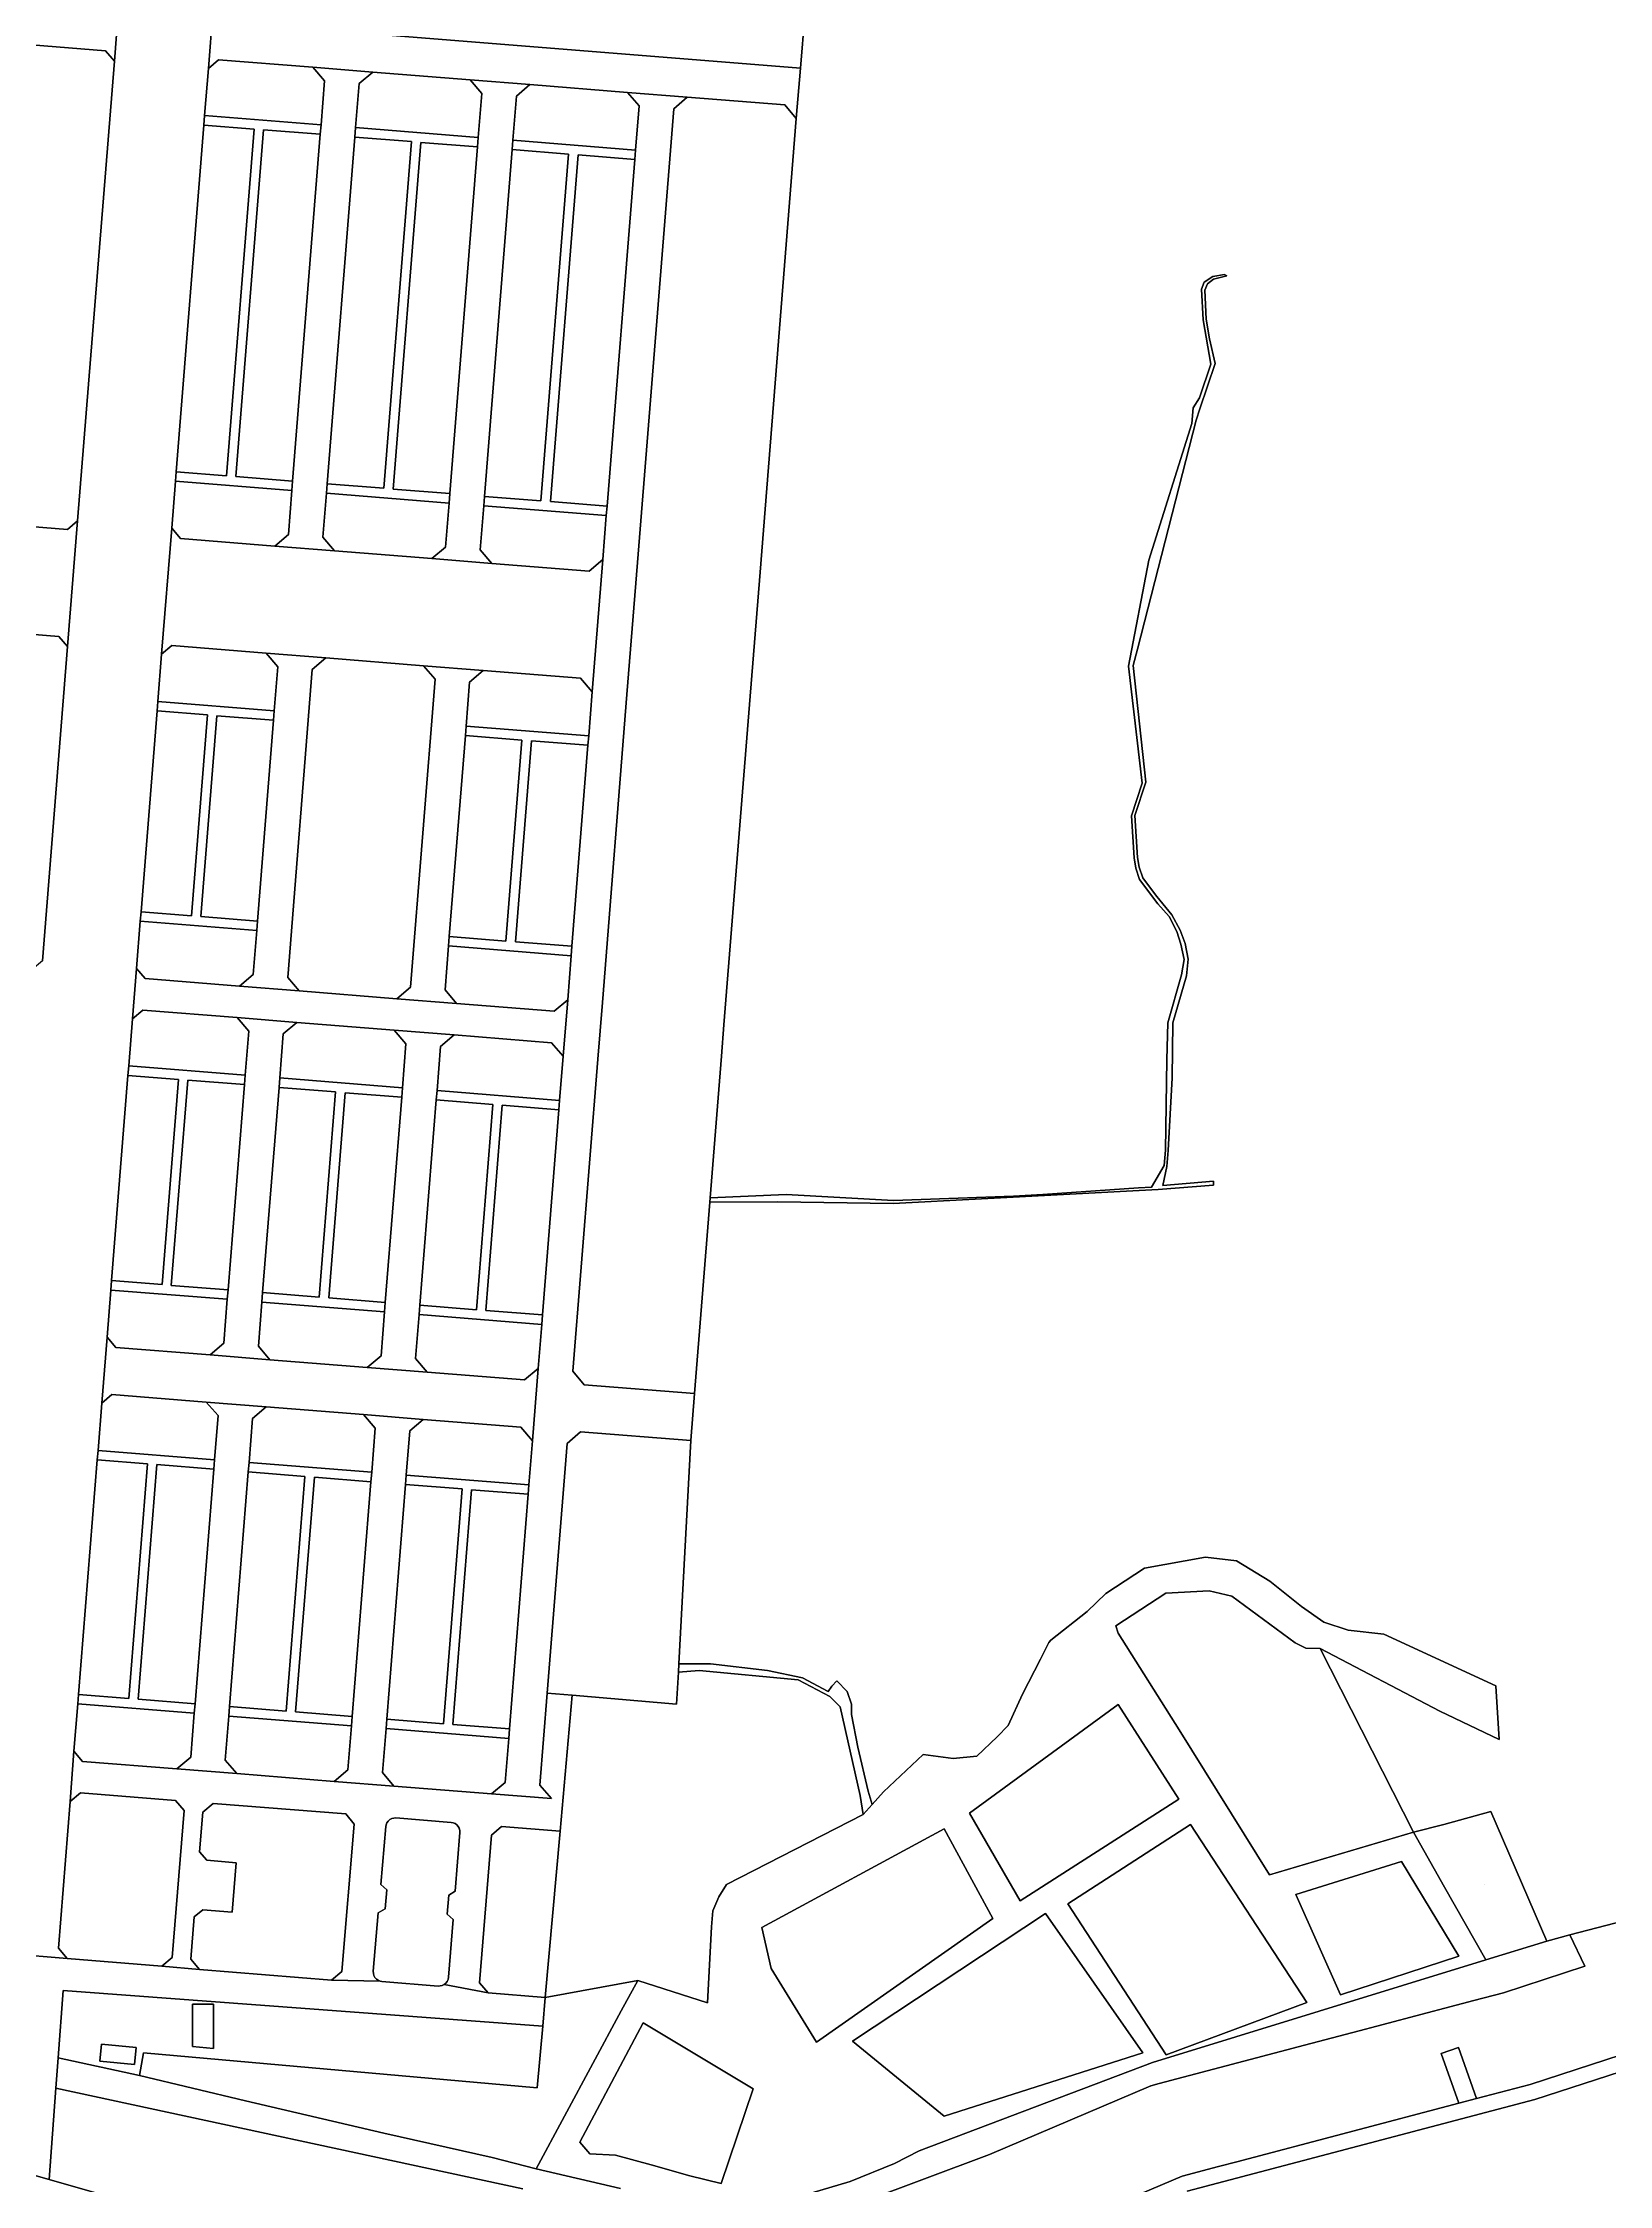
# Model space of a CAD drawing. Extents: x 536464 to 539642, y 1194643 to 1197409.
# Drawn here: x 537437 to 537933, y 1195983 to 1196662 of the extents above; entities that cross this region are included whole.
import ezdxf

# ---------------------------------------------------------------- set-up
doc = ezdxf.new("R2010")
doc.units = 0
for name, color, linetype in [('Level 30', 7, 'Continuous'), ('Level 32', 7, 'Continuous'), ('Level 33', 7, 'Continuous'), ('Level 35', 7, 'Continuous'), ('Level 54', 7, 'Continuous'), ('Level 59', 7, 'Continuous'), ('Level 60', 7, 'Continuous')]:
    doc.layers.add(name, color=color, linetype=linetype)

msp = doc.modelspace()

# ---------------------------------------------------------------- linework, layer by layer
at = {"layer": 'Level 30'}
for points in [[(537442.33, 1196825.22), (537439.1, 1196822.47), (537427.45, 1196676.66), (537430.2, 1196673.42), (537457.62, 1196671.24), (537460.85, 1196673.99), (537459.4, 1196655.99), (537456.64, 1196659.22), (537429.23, 1196661.41), (537426.01, 1196658.66), (537414.37, 1196512.92), (537417.12, 1196509.68), (537402.18, 1196511), (537399.18, 1196511.11), (537402.41, 1196513.87), (537403.76, 1196530.85), (537407.85, 1196582.03), (537414.05, 1196659.67), (537415.49, 1196677.62), (537416.55, 1196690.97), (537427.13, 1196823.41), (537424.37, 1196826.64)], [(537520.9, 1196818.94), (537531.18, 1196818.11), (537529.35, 1196796.36), (537529.13, 1196793.76), (537528.72, 1196788.78), (537528.31, 1196783.81), (537527.89, 1196778.82), (537527.48, 1196773.84), (537527.25, 1196773.86), (537526.78, 1196763.29), (537526.61, 1196763.3), (537526.25, 1196758.88), (537525.83, 1196753.9), (537525.42, 1196748.92), (537545.13, 1196747.7), (537539.44, 1196682.48), (537592.72, 1196677.86), (537674.49, 1196670.77), (537678.32, 1196670.44), (537676.85, 1196653.76), (537493.33, 1196668.41), (537490.61, 1196671.6), (537502.34, 1196817.42), (537505.57, 1196820.17)], [(537493.33, 1196668.41), (537676.85, 1196653.76), (537675.57, 1196637.77), (537671.9, 1196642.08), (537640.99, 1196644.54), (537622.04, 1196646.07), (537591.14, 1196648.53), (537572.2, 1196650.05), (537541.3, 1196652.51), (537522.36, 1196654.02), (537492.45, 1196656.41), (537489.22, 1196653.66), (537490.61, 1196671.6)], [(537456.64, 1196659.22), (537459.4, 1196655.99), (537447.76, 1196510.25), (537444.53, 1196507.5), (537417.12, 1196509.68), (537414.37, 1196512.92), (537426.01, 1196658.66), (537429.23, 1196661.41)], [(537522.36, 1196654.02), (537526.04, 1196649.72), (537524.92, 1196635.75), (537488.03, 1196638.7), (537489.22, 1196653.66), (537492.45, 1196656.41)], [(537541.3, 1196652.51), (537537, 1196648.84), (537535.89, 1196634.88), (537535.65, 1196631.89), (537526.87, 1196521.98), (537526.64, 1196518.99), (537525.52, 1196505.04), (537529.17, 1196500.74), (537510.23, 1196502.25), (537514.56, 1196505.92), (537515.67, 1196519.86), (537515.91, 1196522.85), (537524.68, 1196632.76), (537524.92, 1196635.75), (537526.04, 1196649.72), (537522.36, 1196654.02)], [(537572.2, 1196650.05), (537575.88, 1196645.74), (537574.76, 1196631.77), (537535.89, 1196634.88), (537537, 1196648.84), (537541.3, 1196652.51)], [(537591.14, 1196648.53), (537586.84, 1196644.86), (537585.73, 1196630.9), (537585.49, 1196627.91), (537576.71, 1196518), (537576.48, 1196515.01), (537575.36, 1196501.06), (537579.01, 1196496.76), (537560.07, 1196498.27), (537564.4, 1196501.94), (537565.51, 1196515.88), (537565.75, 1196518.87), (537574.52, 1196628.78), (537574.76, 1196631.77), (537575.88, 1196645.74), (537572.2, 1196650.05)], [(537622.04, 1196646.07), (537625.72, 1196641.76), (537624.6, 1196627.79), (537585.73, 1196630.9), (537586.84, 1196644.86), (537591.14, 1196648.53)], [(537640.99, 1196644.54), (537636.7, 1196640.88), (537625.22, 1196497.07), (537621.85, 1196455.16), (537614.09, 1196357.56), (537612.64, 1196339.61), (537604.74, 1196240.67), (537608.37, 1196236.37), (537643.3, 1196233.58), (537642.14, 1196218.66), (537607.21, 1196221.45), (537602.95, 1196217.78), (537596.62, 1196138.57), (537594.3, 1196109.47), (537597.92, 1196105.17), (537578.94, 1196106.65), (537583.3, 1196110.31), (537584.41, 1196124.27), (537584.65, 1196127.26), (537590.59, 1196201.66), (537590.83, 1196204.65), (537591.94, 1196218.62), (537593.77, 1196241.54), (537594.89, 1196255.5), (537595.12, 1196258.49), (537600.32, 1196323.54), (537600.56, 1196326.53), (537601.67, 1196340.49), (537603.1, 1196358.44), (537604.21, 1196372.38), (537604.45, 1196375.37), (537609.54, 1196439.08), (537609.78, 1196442.07), (537610.89, 1196456.03), (537614.24, 1196497.96), (537615.35, 1196511.9), (537615.59, 1196514.89), (537624.36, 1196624.8), (537624.6, 1196627.79), (537625.72, 1196641.76), (537622.04, 1196646.07)], [(537671.9, 1196642.08), (537675.57, 1196637.77), (537664.1, 1196493.97), (537660.75, 1196452.05), (537652.64, 1196350.47), (537651.83, 1196340.5), (537648.25, 1196295.67), (537648.14, 1196294.21), (537643.3, 1196233.58), (537608.37, 1196236.37), (537604.74, 1196240.67), (537612.64, 1196339.61), (537614.09, 1196357.56), (537621.85, 1196455.16), (537625.22, 1196497.07), (537636.7, 1196640.88), (537640.99, 1196644.54)], [(537524.92, 1196635.75), (537524.68, 1196632.76), (537506.72, 1196634.2), (537497.95, 1196524.28), (537515.91, 1196522.85), (537515.67, 1196519.86), (537478.77, 1196522.81), (537479.01, 1196525.8), (537494.95, 1196524.52), (537503.74, 1196634.43), (537487.79, 1196635.71), (537488.03, 1196638.7)], [(537503.74, 1196634.43), (537494.95, 1196524.52), (537479.01, 1196525.8), (537487.79, 1196635.71)], [(537524.68, 1196632.76), (537515.91, 1196522.85), (537497.95, 1196524.28), (537506.72, 1196634.2)], [(537574.76, 1196631.77), (537574.52, 1196628.78), (537556.58, 1196630.22), (537547.8, 1196520.31), (537565.75, 1196518.87), (537565.51, 1196515.88), (537526.64, 1196518.99), (537526.87, 1196521.98), (537544.81, 1196520.54), (537553.59, 1196630.45), (537535.65, 1196631.89), (537535.89, 1196634.88)], [(537553.59, 1196630.45), (537544.81, 1196520.54), (537526.87, 1196521.98), (537535.65, 1196631.89)], [(537574.52, 1196628.78), (537565.75, 1196518.87), (537547.8, 1196520.31), (537556.58, 1196630.22)], [(537624.6, 1196627.79), (537624.36, 1196624.8), (537606.4, 1196626.24), (537597.63, 1196516.33), (537615.59, 1196514.89), (537615.35, 1196511.9), (537576.48, 1196515.01), (537576.71, 1196518), (537594.64, 1196516.57), (537603.41, 1196626.48), (537585.49, 1196627.91), (537585.73, 1196630.9)], [(537603.41, 1196626.48), (537594.64, 1196516.57), (537576.71, 1196518), (537585.49, 1196627.91)], [(537624.36, 1196624.8), (537615.59, 1196514.89), (537597.63, 1196516.33), (537606.4, 1196626.24)], [(537812.05, 1196587.89), (537807.8, 1196586.87), (537805.87, 1196585.34), (537805.08, 1196583.33), (537805.47, 1196574.15), (537806.58, 1196567.98), (537808.38, 1196560.06), (537803.45, 1196545.77), (537802.31, 1196542.17), (537783.73, 1196469.55), (537782.4, 1196464.36), (537786.37, 1196427.4), (537782.86, 1196416.83), (537783.71, 1196403.55), (537784.21, 1196400.48), (537785.47, 1196397.09), (537789.15, 1196392.11), (537789.85, 1196391.17), (537794.64, 1196385.33), (537797.27, 1196380.43), (537798.87, 1196376.24), (537799.81, 1196371.31), (537799.22, 1196366), (537794.95, 1196351.09), (537794.75, 1196333.71), (537793.41, 1196310.6), (537793.05, 1196305.59), (537791.72, 1196299.58), (537807.86, 1196300.88), (537807.83, 1196299.63), (537790.32, 1196298.27), (537706.25, 1196293.83), (537669.75, 1196294.34), (537648.14, 1196294.21), (537648.25, 1196295.67), (537672.39, 1196296.66), (537706.36, 1196294.74), (537744.45, 1196296.13), (537753.74, 1196296.7), (537784.06, 1196298.78), (537788.16, 1196298.99), (537792.21, 1196305.91), (537792.58, 1196310.76), (537792.98, 1196339.33), (537793.31, 1196351.15), (537797.63, 1196366.35), (537798.57, 1196371.19), (537797.5, 1196376.09), (537796.22, 1196380.01), (537793.78, 1196384.84), (537790.22, 1196388.82), (537784.37, 1196396.49), (537783.16, 1196400.14), (537782.67, 1196403.37), (537781.87, 1196416.75), (537785.17, 1196427.06), (537780.89, 1196464.21), (537787.36, 1196497.78), (537801, 1196541.06), (537801.35, 1196546.08), (537803.33, 1196549.24), (537806.98, 1196559.85), (537804.55, 1196574), (537804, 1196583.67), (537804.91, 1196585.89), (537807.57, 1196587.64), (537811.31, 1196588.31)], [(537515.67, 1196519.86), (537514.56, 1196505.92), (537510.23, 1196502.25), (537480.33, 1196504.64), (537477.57, 1196507.86), (537478.77, 1196522.81)], [(537565.51, 1196515.88), (537564.4, 1196501.94), (537560.07, 1196498.27), (537529.17, 1196500.74), (537525.52, 1196505.04), (537526.64, 1196518.99)], [(537345.27, 1196513.25), (537399.18, 1196511.11), (537402.18, 1196511), (537417.12, 1196509.68), (537444.53, 1196507.5), (537447.76, 1196510.25), (537444.58, 1196470.38), (537441.82, 1196473.6), (537414.41, 1196475.79), (537396.49, 1196477.2), (537317.71, 1196480.31), (537320.36, 1196514.24)], [(537615.35, 1196511.9), (537614.24, 1196497.96), (537609.91, 1196494.29), (537579.01, 1196496.76), (537575.36, 1196501.06), (537576.48, 1196515.01)], [(537480.33, 1196504.64), (537510.23, 1196502.25), (537529.17, 1196500.74), (537560.07, 1196498.27), (537579.01, 1196496.76), (537609.91, 1196494.29), (537614.24, 1196497.96), (537610.89, 1196456.03), (537607.19, 1196460.34), (537576.29, 1196462.81), (537557.35, 1196464.32), (537526.45, 1196466.78), (537507.51, 1196468.3), (537477.62, 1196470.68), (537474.39, 1196467.92), (537477.57, 1196507.86)], [(537441.82, 1196473.6), (537444.58, 1196470.38), (537436.62, 1196370.78), (537433.39, 1196368.03), (537405.98, 1196370.22), (537403.23, 1196373.45), (537411.18, 1196473.04), (537414.41, 1196475.79)], [(537507.51, 1196468.3), (537511.21, 1196463.99), (537510.09, 1196450.02), (537473.19, 1196452.97), (537474.39, 1196467.92), (537477.62, 1196470.68)], [(537526.45, 1196466.78), (537522.15, 1196463.12), (537514.39, 1196365.52), (537518.02, 1196361.22), (537499.08, 1196362.73), (537503.42, 1196366.4), (537504.53, 1196380.33), (537504.77, 1196383.33), (537509.86, 1196447.03), (537510.09, 1196450.02), (537511.21, 1196463.99), (537507.51, 1196468.3)], [(537557.35, 1196464.32), (537561.05, 1196460.01), (537553.26, 1196362.42), (537548.93, 1196358.75), (537518.02, 1196361.22), (537514.39, 1196365.52), (537522.15, 1196463.12), (537526.45, 1196466.78)], [(537576.29, 1196462.81), (537572.02, 1196459.14), (537570.9, 1196445.17), (537570.66, 1196442.18), (537565.58, 1196378.47), (537565.34, 1196375.48), (537564.23, 1196361.54), (537567.87, 1196357.24), (537548.93, 1196358.75), (537553.26, 1196362.42), (537561.05, 1196460.01), (537557.35, 1196464.32)], [(537607.19, 1196460.34), (537610.89, 1196456.03), (537609.78, 1196442.07), (537570.9, 1196445.17), (537572.02, 1196459.14), (537576.29, 1196462.81)], [(537510.09, 1196450.02), (537509.86, 1196447.03), (537491.88, 1196448.47), (537486.8, 1196384.76), (537504.77, 1196383.33), (537504.53, 1196380.33), (537467.62, 1196383.28), (537467.86, 1196386.27), (537483.81, 1196385), (537488.9, 1196448.71), (537472.95, 1196449.98), (537473.19, 1196452.97)], [(537488.9, 1196448.71), (537483.81, 1196385), (537467.86, 1196386.27), (537472.95, 1196449.98)], [(537509.86, 1196447.03), (537504.77, 1196383.33), (537486.8, 1196384.76), (537491.88, 1196448.47)], [(537609.78, 1196442.07), (537609.54, 1196439.08), (537591.6, 1196440.51), (537586.51, 1196376.8), (537604.45, 1196375.37), (537604.21, 1196372.38), (537565.34, 1196375.48), (537565.58, 1196378.47), (537583.52, 1196377.04), (537588.61, 1196440.75), (537570.66, 1196442.18), (537570.9, 1196445.17)], [(537588.61, 1196440.75), (537583.52, 1196377.04), (537565.58, 1196378.47), (537570.66, 1196442.18)], [(537609.54, 1196439.08), (537604.45, 1196375.37), (537586.51, 1196376.8), (537591.6, 1196440.51)], [(537504.53, 1196380.33), (537503.42, 1196366.4), (537499.08, 1196362.73), (537469.18, 1196365.12), (537466.43, 1196368.33), (537467.62, 1196383.28)], [(537604.21, 1196372.38), (537603.1, 1196358.44), (537598.77, 1196354.78), (537567.87, 1196357.24), (537564.23, 1196361.54), (537565.34, 1196375.48)], [(537469.18, 1196365.12), (537499.08, 1196362.73), (537518.02, 1196361.22), (537548.93, 1196358.75), (537567.87, 1196357.24), (537598.77, 1196354.78), (537603.1, 1196358.44), (537601.67, 1196340.49), (537597.97, 1196344.8), (537567.07, 1196347.26), (537548.13, 1196348.78), (537517.23, 1196351.24), (537498.29, 1196352.75), (537468.38, 1196355.14), (537465.15, 1196352.38), (537466.43, 1196368.33)], [(537498.29, 1196352.75), (537501.99, 1196348.45), (537500.87, 1196334.49), (537463.96, 1196337.44), (537465.15, 1196352.38), (537468.38, 1196355.14)], [(537517.23, 1196351.24), (537512.95, 1196347.57), (537511.84, 1196333.62), (537511.6, 1196330.62), (537506.41, 1196265.57), (537506.17, 1196262.58), (537505.05, 1196248.63), (537508.68, 1196244.32), (537489.74, 1196245.83), (537494.09, 1196249.5), (537495.2, 1196263.46), (537495.44, 1196266.45), (537500.63, 1196331.5), (537500.87, 1196334.49), (537501.99, 1196348.45), (537498.29, 1196352.75)], [(537548.13, 1196348.78), (537551.83, 1196344.47), (537550.71, 1196330.51), (537511.84, 1196333.62), (537512.95, 1196347.57), (537517.23, 1196351.24)], [(537567.07, 1196347.26), (537562.79, 1196343.59), (537561.68, 1196329.64), (537561.44, 1196326.65), (537556.25, 1196261.59), (537556.01, 1196258.6), (537554.9, 1196244.65), (537558.53, 1196240.34), (537539.58, 1196241.86), (537543.93, 1196245.52), (537545.04, 1196259.48), (537545.28, 1196262.47), (537550.48, 1196327.52), (537550.71, 1196330.51), (537551.83, 1196344.47), (537548.13, 1196348.78)], [(537597.97, 1196344.8), (537601.67, 1196340.49), (537600.56, 1196326.53), (537561.68, 1196329.64), (537562.79, 1196343.59), (537567.07, 1196347.26)], [(537500.87, 1196334.49), (537500.63, 1196331.5), (537482.66, 1196332.94), (537477.46, 1196267.88), (537495.44, 1196266.45), (537495.2, 1196263.46), (537458.28, 1196266.4), (537458.52, 1196269.39), (537474.55, 1196268.11), (537479.74, 1196333.17), (537463.72, 1196334.45), (537463.96, 1196337.44)], [(537479.74, 1196333.17), (537474.55, 1196268.11), (537458.52, 1196269.39), (537463.72, 1196334.45)], [(537500.63, 1196331.5), (537495.44, 1196266.45), (537477.46, 1196267.88), (537482.66, 1196332.94)], [(537550.71, 1196330.51), (537550.48, 1196327.52), (537532.53, 1196328.95), (537527.34, 1196263.9), (537545.28, 1196262.47), (537545.04, 1196259.48), (537506.17, 1196262.58), (537506.41, 1196265.57), (537524.35, 1196264.14), (537529.54, 1196329.19), (537511.6, 1196330.62), (537511.84, 1196333.62)], [(537529.54, 1196329.19), (537524.35, 1196264.14), (537506.41, 1196265.57), (537511.6, 1196330.62)], [(537550.48, 1196327.52), (537545.28, 1196262.47), (537527.34, 1196263.9), (537532.53, 1196328.95)], [(537600.56, 1196326.53), (537600.32, 1196323.54), (537582.37, 1196324.98), (537577.18, 1196259.92), (537595.12, 1196258.49), (537594.89, 1196255.5), (537556.01, 1196258.6), (537556.25, 1196261.59), (537574.19, 1196260.16), (537579.38, 1196325.21), (537561.44, 1196326.65), (537561.68, 1196329.64)], [(537579.38, 1196325.21), (537574.19, 1196260.16), (537556.25, 1196261.59), (537561.44, 1196326.65)], [(537600.32, 1196323.54), (537595.12, 1196258.49), (537577.18, 1196259.92), (537582.37, 1196324.98)], [(537495.2, 1196263.46), (537494.09, 1196249.5), (537489.74, 1196245.83), (537459.84, 1196248.22), (537457.09, 1196251.44), (537458.28, 1196266.4)], [(537545.04, 1196259.48), (537543.93, 1196245.52), (537539.58, 1196241.86), (537508.68, 1196244.32), (537505.05, 1196248.63), (537506.17, 1196262.58)], [(537594.89, 1196255.5), (537593.77, 1196241.54), (537589.43, 1196237.88), (537558.53, 1196240.34), (537554.9, 1196244.65), (537556.01, 1196258.6)], [(537459.84, 1196248.22), (537489.74, 1196245.83), (537508.68, 1196244.32), (537539.58, 1196241.86), (537558.53, 1196240.34), (537589.43, 1196237.88), (537593.77, 1196241.54), (537591.94, 1196218.62), (537588.23, 1196222.93), (537557.33, 1196225.39), (537538.39, 1196226.9), (537507.49, 1196229.37), (537488.55, 1196230.88), (537458.65, 1196233.27), (537455.42, 1196230.51), (537457.09, 1196251.44)], [(537488.55, 1196230.88), (537492.26, 1196226.57), (537491.14, 1196212.61), (537454.22, 1196215.56), (537455.42, 1196230.51), (537458.65, 1196233.27)], [(537507.49, 1196229.37), (537503.22, 1196225.7), (537502.11, 1196211.73), (537501.87, 1196208.74), (537495.93, 1196134.34), (537495.69, 1196131.35), (537494.58, 1196117.39), (537498.2, 1196113.09), (537479.26, 1196114.6), (537483.61, 1196118.27), (537484.73, 1196132.22), (537484.97, 1196135.22), (537490.91, 1196209.62), (537491.14, 1196212.61), (537492.26, 1196226.57), (537488.55, 1196230.88)], [(537538.39, 1196226.9), (537542.1, 1196222.59), (537540.98, 1196208.63), (537502.11, 1196211.73), (537503.22, 1196225.7), (537507.49, 1196229.37)], [(537557.33, 1196225.39), (537553.07, 1196221.72), (537551.95, 1196207.76), (537551.71, 1196204.76), (537545.77, 1196130.36), (537545.53, 1196127.37), (537544.42, 1196113.42), (537548.04, 1196109.11), (537529.1, 1196110.62), (537533.45, 1196114.29), (537534.57, 1196128.25), (537534.81, 1196131.24), (537540.75, 1196205.64), (537540.98, 1196208.63), (537542.1, 1196222.59), (537538.39, 1196226.9)], [(537588.23, 1196222.93), (537591.94, 1196218.62), (537590.83, 1196204.65), (537551.95, 1196207.76), (537553.07, 1196221.72), (537557.33, 1196225.39)], [(537642.14, 1196218.66), (537638.32, 1196147.89), (537638.18, 1196145.22), (537637.63, 1196135.07), (537604.52, 1196137.92), (537596.62, 1196138.57), (537602.95, 1196217.78), (537607.21, 1196221.45)], [(537491.14, 1196212.61), (537490.91, 1196209.62), (537472.92, 1196211.05), (537466.98, 1196136.65), (537484.97, 1196135.22), (537484.73, 1196132.22), (537447.8, 1196135.17), (537448.04, 1196138.16), (537463.99, 1196136.89), (537469.93, 1196211.29), (537453.98, 1196212.56), (537454.22, 1196215.56)], [(537469.93, 1196211.29), (537463.99, 1196136.89), (537448.04, 1196138.16), (537453.98, 1196212.56)], [(537490.91, 1196209.62), (537484.97, 1196135.22), (537466.98, 1196136.65), (537472.92, 1196211.05)], [(537540.98, 1196208.63), (537540.75, 1196205.64), (537522.8, 1196207.07), (537516.86, 1196132.67), (537534.81, 1196131.24), (537534.57, 1196128.25), (537495.69, 1196131.35), (537495.93, 1196134.34), (537513.87, 1196132.91), (537519.81, 1196207.31), (537501.87, 1196208.74), (537502.11, 1196211.73)], [(537519.81, 1196207.31), (537513.87, 1196132.91), (537495.93, 1196134.34), (537501.87, 1196208.74)], [(537540.75, 1196205.64), (537534.81, 1196131.24), (537516.86, 1196132.67), (537522.8, 1196207.07)], [(537590.83, 1196204.65), (537590.59, 1196201.66), (537572.65, 1196203.09), (537566.71, 1196128.69), (537584.65, 1196127.26), (537584.41, 1196124.27), (537545.53, 1196127.37), (537545.77, 1196130.36), (537563.72, 1196128.93), (537569.66, 1196203.33), (537551.71, 1196204.76), (537551.95, 1196207.76)], [(537569.66, 1196203.33), (537563.72, 1196128.93), (537545.77, 1196130.36), (537551.71, 1196204.76)], [(537590.59, 1196201.66), (537584.65, 1196127.26), (537566.71, 1196128.69), (537572.65, 1196203.09)], [(537813.65, 1196169.32), (537833.7, 1196154.57), (537837.14, 1196152.91), (537841.59, 1196152.73), (537871.19, 1196094.52), (537825.53, 1196080.99), (537796.91, 1196127.01), (537777.62, 1196157.61), (537776.82, 1196159.9), (537792.67, 1196170.35), (537806.43, 1196171.07)], [(537676.12, 1196142.83), (537686.18, 1196137.5), (537689.43, 1196134.27), (537695.8, 1196106.13), (537696.8, 1196100.19), (537653.45, 1196077.98), (537651.06, 1196074.06), (537649.07, 1196069.59), (537648.67, 1196064.58), (537647.47, 1196040.47), (537625.35, 1196047.47), (537596, 1196042.1), (537600.7, 1196094.88), (537604.52, 1196137.92), (537637.63, 1196135.07), (537638.18, 1196145.22), (537644.77, 1196145.78)], [(537666.43, 1196145.79), (537677.52, 1196143.45), (537685.64, 1196139.1), (537686.85, 1196140.77), (537688.38, 1196142.47), (537691.65, 1196139.16), (537693.07, 1196135.08), (537693.11, 1196131.85), (537695.12, 1196121.48), (537698.32, 1196107.58), (537699.61, 1196103.31), (537696.8, 1196100.19), (537695.8, 1196106.13), (537689.43, 1196134.27), (537686.18, 1196137.5), (537676.12, 1196142.83), (537644.77, 1196145.78), (537638.18, 1196145.22), (537638.32, 1196147.89), (537648.35, 1196147.89)], [(537604.52, 1196137.92), (537600.7, 1196094.88), (537582.15, 1196096.36), (537578.93, 1196093.61), (537575.19, 1196046.81), (537577.94, 1196043.57), (537563.94, 1196046.24), (537564.48, 1196046.67), (537564.9, 1196047.22), (537565.18, 1196047.85), (537565.31, 1196048.53), (537566.77, 1196066.84), (537564.86, 1196068.58), (537565.41, 1196074.56), (537567.48, 1196075.86), (537568.96, 1196094.4), (537568.93, 1196095.1), (537568.75, 1196095.76), (537568.42, 1196096.37), (537567.96, 1196096.89), (537567.39, 1196097.28), (537566.75, 1196097.54), (537566.21, 1196097.64), (537548.68, 1196099.03), (537547.98, 1196099.01), (537547.31, 1196098.83), (537546.7, 1196098.5), (537546.19, 1196098.04), (537545.79, 1196097.47), (537545.53, 1196096.83), (537545.44, 1196096.3), (537543.86, 1196077.98), (537545.74, 1196076.27), (537545.2, 1196070.28), (537543.08, 1196068.97), (537541.49, 1196050.48), (537541.51, 1196049.78), (537541.69, 1196049.12), (537542.02, 1196048.51), (537542.48, 1196047.99), (537543.04, 1196047.59), (537543.68, 1196047.33), (537528.21, 1196047.64), (537531.46, 1196050.39), (537535.47, 1196097.08), (537532.73, 1196100.31), (537490.69, 1196103.67), (537487.46, 1196100.92), (537486.41, 1196088.33), (537488.7, 1196085.63), (537498.01, 1196084.85), (537496.76, 1196069.22), (537487.44, 1196069.96), (537484.75, 1196067.67), (537483.68, 1196054.28), (537486.43, 1196051.05), (537474.45, 1196052.04), (537477.69, 1196054.78), (537481.53, 1196101.4), (537478.77, 1196104.62), (537448.66, 1196107.03), (537445.44, 1196104.28), (537446.6, 1196120.22), (537449.35, 1196116.99), (537479.26, 1196114.6), (537498.2, 1196113.09), (537529.1, 1196110.62), (537548.04, 1196109.11), (537578.94, 1196106.65), (537597.92, 1196105.17), (537594.3, 1196109.47), (537596.62, 1196138.57)], [(537484.73, 1196132.22), (537483.61, 1196118.27), (537479.26, 1196114.6), (537449.35, 1196116.99), (537446.6, 1196120.22), (537447.8, 1196135.17)], [(537534.57, 1196128.25), (537533.45, 1196114.29), (537529.1, 1196110.62), (537498.2, 1196113.09), (537494.58, 1196117.39), (537495.69, 1196131.35)], [(537796.8, 1196104.96), (537746.58, 1196072.82), (537730.51, 1196100.61), (537777.56, 1196135.03)], [(537730.51, 1196100.61), (537746.58, 1196072.82), (537796.8, 1196104.96), (537777.56, 1196135.03)], [(537584.41, 1196124.27), (537583.3, 1196110.31), (537578.94, 1196106.65), (537548.04, 1196109.11), (537544.42, 1196113.42), (537545.53, 1196127.37)], [(537478.77, 1196104.62), (537481.53, 1196101.4), (537477.69, 1196054.78), (537474.45, 1196052.04), (537444.47, 1196054.49), (537441.72, 1196057.73), (537445.44, 1196104.28), (537448.66, 1196107.03)], [(537532.73, 1196100.31), (537535.47, 1196097.08), (537531.46, 1196050.39), (537528.21, 1196047.64), (537486.43, 1196051.05), (537483.68, 1196054.28), (537484.75, 1196067.67), (537487.44, 1196069.96), (537496.76, 1196069.22), (537498.01, 1196084.85), (537488.7, 1196085.63), (537486.41, 1196088.33), (537487.46, 1196100.92), (537490.69, 1196103.67)], [(537566.21, 1196097.64), (537566.75, 1196097.54), (537567.39, 1196097.28), (537567.96, 1196096.89), (537568.42, 1196096.37), (537568.75, 1196095.76), (537568.93, 1196095.1), (537568.96, 1196094.4), (537567.48, 1196075.86), (537565.41, 1196074.56), (537564.86, 1196068.58), (537566.77, 1196066.84), (537565.31, 1196048.53), (537565.18, 1196047.85), (537564.9, 1196047.22), (537564.48, 1196046.67), (537563.94, 1196046.24), (537563.32, 1196045.93), (537562.65, 1196045.78), (537562.08, 1196045.77), (537544.24, 1196047.23), (537543.68, 1196047.33), (537543.04, 1196047.59), (537542.48, 1196047.99), (537542.02, 1196048.51), (537541.69, 1196049.12), (537541.51, 1196049.78), (537541.49, 1196050.48), (537543.08, 1196068.97), (537545.2, 1196070.28), (537545.74, 1196076.27), (537543.86, 1196077.98), (537545.44, 1196096.3), (537545.53, 1196096.83), (537545.79, 1196097.47), (537546.19, 1196098.04), (537546.7, 1196098.5), (537547.31, 1196098.83), (537547.98, 1196099.01), (537548.68, 1196099.03)], [(537837.4, 1196040.52), (537792.78, 1196023.94), (537761.65, 1196071.82), (537800.48, 1196096.93)], [(537761.65, 1196071.82), (537792.78, 1196023.94), (537837.4, 1196040.52), (537800.48, 1196096.93)], [(537913.47, 1196060.03), (537894.12, 1196054.09), (537881.06, 1196077.13), (537871.19, 1196094.52), (537880.88, 1196097), (537895.72, 1196101.12)], [(537600.7, 1196094.88), (537596, 1196042.1), (537577.94, 1196043.57), (537575.19, 1196046.81), (537578.93, 1196093.61), (537582.15, 1196096.36)], [(537737.87, 1196067.13), (537681.96, 1196027.95), (537667.64, 1196051.28), (537664.65, 1196064.3), (537722.47, 1196095.59)], [(537681.96, 1196027.95), (537737.87, 1196067.13), (537722.47, 1196095.59), (537664.65, 1196064.3), (537667.64, 1196051.28)], [(537885.59, 1196055.21), (537848.03, 1196043.02), (537833.97, 1196074.83), (537867.45, 1196085.21)], [(537833.97, 1196074.83), (537848.03, 1196043.02), (537885.59, 1196055.21), (537867.45, 1196085.21)], [(537785.42, 1196024.61), (537722.47, 1196004.52), (537693.34, 1196028.29), (537754.61, 1196068.8)], [(537785.42, 1196024.61), (537754.61, 1196068.8), (537693.34, 1196028.29), (537722.47, 1196004.52)], [(537595.2, 1196033.03), (537593.46, 1196013.45), (537468.61, 1196024.6), (537467.36, 1196017.43), (537441.59, 1196022.95), (537443.18, 1196044.35)], [(537620.04, 1196037.9), (537593.12, 1195987.79), (537579.18, 1195991.43), (537544.87, 1195999.14), (537500.99, 1196009.33), (537467.36, 1196017.43), (537468.61, 1196024.6), (537593.46, 1196013.45), (537595.2, 1196033.03), (537596, 1196042.1), (537625.35, 1196047.47)], [(537490.88, 1196025.99), (537484.14, 1196026.6), (537484.14, 1196040.03), (537490.88, 1196040.03)], [(537484.14, 1196040.03), (537484.14, 1196026.6), (537490.88, 1196025.99), (537490.88, 1196040.03)], [(537661.94, 1196013.18), (537651.73, 1195983.21), (537641.85, 1195985.56), (537629.55, 1195989.07), (537618.24, 1195992.17), (537610.12, 1195992.59), (537606.94, 1195996.27), (537627.03, 1196034.11)], [(537661.94, 1196013.18), (537627.03, 1196034.11), (537606.94, 1195996.27), (537610.12, 1195992.59), (537618.24, 1195992.17), (537629.55, 1195989.07), (537641.85, 1195985.56), (537651.73, 1195983.21)], [(537466.34, 1196026.25), (537465.8, 1196020.86), (537454.84, 1196021.95), (537455.37, 1196027.34)], [(537466.34, 1196026.25), (537455.37, 1196027.34), (537454.84, 1196021.95), (537465.8, 1196020.86)], [(537891.17, 1196010.09), (537885.54, 1196008.6), (537880.01, 1196024.4), (537885.52, 1196026.24)]]:
    msp.add_lwpolyline(points, close=True, dxfattribs=at)
for points in [[(537436.62, 1196370.78), (537444.58, 1196470.38), (537447.76, 1196510.25), (537459.4, 1196655.99), (537460.85, 1196673.99)], [(537490.61, 1196671.6), (537489.22, 1196653.66), (537488.03, 1196638.7), (537487.79, 1196635.71), (537479.01, 1196525.8), (537478.77, 1196522.81), (537477.57, 1196507.86), (537474.39, 1196467.92), (537473.19, 1196452.97), (537472.95, 1196449.98), (537467.86, 1196386.27), (537467.62, 1196383.28), (537466.43, 1196368.33), (537465.15, 1196352.38), (537463.96, 1196337.44), (537463.72, 1196334.45), (537458.52, 1196269.39), (537458.28, 1196266.4), (537457.09, 1196251.44), (537455.42, 1196230.51), (537454.22, 1196215.56), (537453.98, 1196212.56), (537448.04, 1196138.16), (537447.8, 1196135.17), (537446.6, 1196120.22), (537445.44, 1196104.28), (537441.72, 1196057.73), (537444.47, 1196054.49), (537408.61, 1196057.46)], [(537940.75, 1196067.22), (537920.77, 1196061.96), (537913.47, 1196060.03), (537895.72, 1196101.12), (537880.88, 1196097), (537871.19, 1196094.52), (537841.59, 1196152.73), (537879.53, 1196132.94), (537898.42, 1196123.91), (537897.36, 1196140.89), (537861.83, 1196157.28), (537850.55, 1196158.6), (537842.78, 1196161.1), (537835.76, 1196166.12), (537825.63, 1196174.11), (537815.11, 1196180.55), (537805.31, 1196181.69), (537785.98, 1196178.27), (537773.73, 1196170.2), (537767.81, 1196164.53), (537756.3, 1196155.45), (537755.57, 1196154.63), (537753, 1196149.41), (537747.28, 1196138.31), (537742.73, 1196128.4), (537739.26, 1196124.71), (537732.76, 1196118.67), (537725.26, 1196117.94), (537715.8, 1196119.16), (537703.18, 1196107.28), (537699.61, 1196103.31), (537698.32, 1196107.58), (537695.12, 1196121.48), (537693.11, 1196131.85), (537693.07, 1196135.08), (537691.65, 1196139.16), (537688.38, 1196142.47), (537686.85, 1196140.77), (537685.64, 1196139.1), (537677.52, 1196143.45), (537666.43, 1196145.79), (537648.35, 1196147.89), (537638.32, 1196147.89), (537642.14, 1196218.66), (537643.3, 1196233.58), (537648.14, 1196294.21), (537669.75, 1196294.34), (537706.25, 1196293.83), (537790.32, 1196298.27), (537807.83, 1196299.63), (537807.86, 1196300.88), (537791.72, 1196299.58), (537793.05, 1196305.59), (537793.41, 1196310.6), (537794.75, 1196333.71), (537794.95, 1196351.09), (537799.22, 1196366), (537799.81, 1196371.31), (537798.87, 1196376.24), (537797.27, 1196380.43), (537794.64, 1196385.33), (537789.85, 1196391.17), (537789.15, 1196392.11), (537785.47, 1196397.09), (537784.21, 1196400.48), (537783.71, 1196403.55), (537782.86, 1196416.83), (537786.37, 1196427.4), (537782.4, 1196464.36), (537783.73, 1196469.55), (537802.31, 1196542.17), (537803.45, 1196545.77), (537808.38, 1196560.06), (537806.58, 1196567.98), (537805.47, 1196574.15), (537805.08, 1196583.33), (537805.87, 1196585.34), (537807.8, 1196586.87), (537812.05, 1196587.89), (537811.31, 1196588.31), (537807.57, 1196587.64), (537804.91, 1196585.89), (537804, 1196583.67), (537804.55, 1196574), (537806.98, 1196559.85), (537803.33, 1196549.24), (537801.35, 1196546.08), (537801, 1196541.06), (537787.36, 1196497.78), (537780.89, 1196464.21), (537785.17, 1196427.06), (537781.87, 1196416.75), (537782.67, 1196403.37), (537783.16, 1196400.14), (537784.37, 1196396.49), (537790.22, 1196388.82), (537793.78, 1196384.84), (537796.22, 1196380.01), (537797.5, 1196376.09), (537798.57, 1196371.19), (537797.63, 1196366.35), (537793.31, 1196351.15), (537792.98, 1196339.33), (537792.58, 1196310.76), (537792.21, 1196305.91), (537788.16, 1196298.99), (537784.06, 1196298.78), (537753.74, 1196296.7), (537744.45, 1196296.13), (537706.36, 1196294.74), (537672.39, 1196296.66), (537648.25, 1196295.67), (537651.83, 1196340.5), (537652.64, 1196350.47), (537660.75, 1196452.05), (537664.1, 1196493.97), (537675.57, 1196637.77), (537676.85, 1196653.76), (537678.32, 1196670.44)], [(537619.81, 1195981.63), (537593.12, 1195987.79), (537620.04, 1196037.9), (537625.35, 1196047.47), (537647.47, 1196040.47), (537648.67, 1196064.58), (537649.07, 1196069.59), (537651.06, 1196074.06), (537653.45, 1196077.98), (537696.8, 1196100.19), (537699.61, 1196103.31), (537703.18, 1196107.28), (537715.8, 1196119.16), (537725.26, 1196117.94), (537732.76, 1196118.67), (537739.26, 1196124.71), (537742.73, 1196128.4), (537747.28, 1196138.31), (537753, 1196149.41), (537755.57, 1196154.63), (537756.3, 1196155.45), (537767.81, 1196164.53), (537773.73, 1196170.2), (537785.98, 1196178.27), (537805.31, 1196181.69), (537815.11, 1196180.55), (537825.63, 1196174.11), (537835.76, 1196166.12), (537842.78, 1196161.1), (537850.55, 1196158.6), (537861.83, 1196157.28), (537897.36, 1196140.89), (537898.42, 1196123.91), (537879.53, 1196132.94), (537841.59, 1196152.73), (537837.14, 1196152.91), (537833.7, 1196154.57), (537813.65, 1196169.32), (537806.43, 1196171.07), (537792.67, 1196170.35), (537776.82, 1196159.9), (537777.62, 1196157.61), (537796.91, 1196127.01), (537825.53, 1196080.99), (537871.19, 1196094.52), (537881.06, 1196077.13), (537894.12, 1196054.09), (537788.5, 1196021.52), (537714.48, 1195993.47), (537706.74, 1195989.5), (537692.62, 1195983.84), (537664.85, 1195975.59)], [(537696.5, 1195977.26), (537736.77, 1195992.33), (537787.98, 1196014.12), (537790.61, 1196014.82), (537836.68, 1196026.98), (537853.95, 1196031.54), (537859.6, 1196033.03), (537875.52, 1196037.23), (537881.15, 1196038.72), (537890.39, 1196041.16), (537899.7, 1196043.61), (537925.51, 1196052.03), (537920.77, 1196061.96), (537940.75, 1196067.22)], [(537408.61, 1196057.46), (537444.47, 1196054.49), (537474.45, 1196052.04), (537486.43, 1196051.05), (537528.21, 1196047.64), (537543.68, 1196047.33), (537544.24, 1196047.23), (537562.08, 1196045.77), (537562.65, 1196045.78), (537563.32, 1196045.93), (537563.94, 1196046.24), (537577.94, 1196043.57), (537596, 1196042.1), (537595.2, 1196033.03), (537443.18, 1196044.35), (537441.59, 1196022.95), (537440.88, 1196013.39), (537438.72, 1195984.4), (537420.03, 1195989.71)], [(537664.85, 1195975.59), (537692.62, 1195983.84), (537706.74, 1195989.5), (537714.48, 1195993.47), (537788.5, 1196021.52), (537894.12, 1196054.09), (537913.47, 1196060.03), (537920.77, 1196061.96), (537925.51, 1196052.03), (537899.7, 1196043.61), (537890.39, 1196041.16), (537881.15, 1196038.72), (537875.52, 1196037.23), (537859.6, 1196033.03), (537853.95, 1196031.54), (537836.68, 1196026.98), (537790.61, 1196014.82), (537787.98, 1196014.12), (537736.77, 1195992.33), (537696.5, 1195977.26)], [(537799.46, 1195980.71), (537909.66, 1196009.8), (538053.38, 1196056.4)], [(538053.38, 1196056.4), (537909.66, 1196009.8), (537799.46, 1195980.71)], [(537588.85, 1195981.51), (537440.88, 1196013.39), (537441.59, 1196022.95), (537467.36, 1196017.43), (537500.99, 1196009.33), (537544.87, 1195999.14), (537579.18, 1195991.43), (537593.12, 1195987.79), (537619.81, 1195981.63)], [(537946.8, 1196027.16), (537908.17, 1196014.57), (537891.17, 1196010.09), (537885.52, 1196026.24), (537880.01, 1196024.4), (537885.54, 1196008.6), (537815.23, 1195990.04), (537809.43, 1195988.52), (537797.84, 1195985.44), (537781.23, 1195978.39)], [(537781.23, 1195978.39), (537797.84, 1195985.44), (537809.43, 1195988.52), (537815.23, 1195990.04), (537885.54, 1196008.6), (537891.17, 1196010.09), (537908.17, 1196014.57), (537946.8, 1196027.16)], [(537460.53, 1195978.2), (537438.72, 1195984.4), (537440.88, 1196013.39), (537588.85, 1195981.51)], [(537420.03, 1195989.71), (537438.72, 1195984.4), (537460.53, 1195978.2)]]:
    msp.add_lwpolyline(points, dxfattribs=at)

# ---------------------------------------------------------------- texts
at = {"layer": 'Level 32'}
for s, p in [('ODT(4167.61);ODT(4107.67);ODT(5906.19);DGT(1766.78)', (537654.68, 1196542.91)), ('BHK(4454.64)', (537828.22, 1196124.52)), ('LUC(827.26)', (537893.69, 1196077.94)), ('LUC(2885.34)', (537511.51, 1196014.52))]:
    msp.add_text(s, height=0.00763, dxfattribs=at).set_placement(p)
at = {"layer": 'Level 33'}
for s, p in [('DGT', (537589.6, 1196654.68)), ('ODT', (537506.01, 1196646.2)), ('ODT', (537555.19, 1196642.3)), ('ODT', (537605.03, 1196638.32)), ('ODT', (537495.46, 1196598.22)), ('ODT', (537509.75, 1196597.08)), ('DGT', (537529.04, 1196595.54)), ('ODT', (537544.65, 1196594.29)), ('DGT', (537552.63, 1196593.65)), ('ODT', (537609.44, 1196589.12)), ('DGT', (537628.73, 1196587.58)), ('ODT', (537436.85, 1196584.45)), ('DGT', (537575.59, 1196573.4)), ('DGT', (537499.84, 1196561)), ('ODT', (537556.68, 1196556.46)), ('ODT', (537585.58, 1196554.15)), ('DGT', (537598.53, 1196553.12)), ('LUC', (537654.94, 1196542.93)), ('ODT', (537496.74, 1196512.36)), ('ODT', (537546.13, 1196508.46)), ('ODT', (537595.97, 1196504.48)), ('DTL', (537791.11, 1196503.17)), ('DGT', (537544.21, 1196482.45)), ('ODT', (537491.17, 1196460.47)), ('ODT', (537590.2, 1196452.59)), ('DGT', (537515.43, 1196425.22)), ('ODT', (537478.35, 1196417.48)), ('ODT', (537498.3, 1196415.89)), ('DGT', (537561.63, 1196421.53)), ('ODT', (537537.68, 1196412.76)), ('ODT', (537577.06, 1196409.61)), ('DGT', (537486.47, 1196406.15)), ('DGT', (537587.53, 1196408.77)), ('ODT', (537598, 1196407.93)), ('ODT', (537485.6, 1196372.84)), ('ODT', (537584.83, 1196364.96)), ('DGT', (537540.13, 1196354.43)), ('ODT', (537481.94, 1196344.93)), ('ODT', (537531.13, 1196341.03)), ('ODT', (537580.98, 1196337.05)), ('DGT', (537479.92, 1196311.32)), ('DGT', (537502.53, 1196309.52)), ('DGT', (537528.78, 1196307.43)), ('ODT', (537469.1, 1196301.28)), ('ODT', (537489.02, 1196299.69)), ('ODT', (537517.94, 1196297.38)), ('ODT', (537538.88, 1196295.71)), ('ODT', (537567.79, 1196293.4)), ('ODT', (537588.72, 1196291.73)), ('DGT', (537554.29, 1196283.57)), ('DGT', (537576.89, 1196281.76)), ('ODT', (537476.26, 1196255.95)), ('ODT', (537525.65, 1196252.05)), ('ODT', (537575.5, 1196248.08)), ('DGT', (537524.49, 1196235.53)), ('ODT', (537472.2, 1196223.06)), ('ODT', (537521.4, 1196219.16)), ('ODT', (537571.24, 1196215.18)), ('DGT', (537468.92, 1196186.41)), ('DGT', (537492.55, 1196184.52)), ('DGT', (537518.8, 1196182.43)), ('ODT', (537620.08, 1196178.51)), ('ODT', (537458.96, 1196174.72)), ('ODT', (537478.91, 1196173.13)), ('ODT', (537507.84, 1196170.82)), ('ODT', (537528.78, 1196169.15)), ('DGT', (537543.23, 1196168)), ('ODT', (537557.68, 1196166.84)), ('ODT', (537578.62, 1196165.17)), ('DGT', (537567.66, 1196153.57)), ('ODT', (537465.78, 1196124.72)), ('DTL', (537693.07, 1196124.57)), ('CLN', (537828.27, 1196124.54)), ('ODT', (537515.17, 1196120.82)), ('ODT', (537565.01, 1196116.84)), ('NTS', (537765.88, 1196105.29)), ('DGT', (537540.48, 1196100.4)), ('LUC', (537627, 1196099.06)), ('CLN', (537694.61, 1196086.69)), ('ODT', (537461.55, 1196079.54)), ('ODT', (537893.73, 1196077.97)), ('ODT', (537514.86, 1196075.18)), ('ODT', (537555.27, 1196072.41)), ('ODT', (537587.63, 1196069.34)), ('NTS', (537857.64, 1196062.93)), ('NTS', (537695.88, 1196060.6)), ('NTS', (537799.22, 1196056.48)), ('ODT', (537487.48, 1196033.16)), ('NTS', (537741.75, 1196032.88)), ('ODT', (537460.56, 1196024.09)), ('ODT', (537559.81, 1196024.15)), ('TSC', (537885.5, 1196017.41)), ('DGT', (537458.25, 1196014.51)), ('BHK', (537511.56, 1196014.55)), ('NTS', (537636.45, 1196005.49))]:
    msp.add_text(s, height=0.00763, dxfattribs=at).set_placement(p)
at = {"layer": 'Level 35'}
for s, p in [('104', (537589.63, 1196654.68)), ('105', (537506.04, 1196646.2)), ('106', (537555.22, 1196642.3)), ('107', (537605.06, 1196638.32)), ('122', (537495.49, 1196598.22)), ('123', (537509.78, 1196597.08)), ('135', (537529.07, 1196595.54)), ('125', (537544.68, 1196594.29)), ('128', (537552.66, 1196593.65)), ('129', (537609.47, 1196589.12)), ('282', (537628.76, 1196587.58)), ('133', (537436.88, 1196584.45)), ('137', (537575.62, 1196573.4)), ('124', (537499.87, 1196561)), ('126', (537556.71, 1196556.46)), ('127', (537585.61, 1196554.15)), ('130', (537598.56, 1196553.12)), ('210', (537654.96, 1196542.93)), ('134', (537496.77, 1196512.36)), ('136', (537546.16, 1196508.46)), ('138', (537596, 1196504.48)), ('183', (537791.13, 1196503.17)), ('143', (537544.24, 1196482.45)), ('144', (537491.2, 1196460.47)), ('145', (537590.23, 1196452.59)), ('166', (537515.46, 1196425.22)), ('154', (537478.38, 1196417.48)), ('155', (537498.33, 1196415.89)), ('168', (537561.66, 1196421.53)), ('167', (537537.71, 1196412.76)), ('160', (537577.09, 1196409.61)), ('158', (537486.5, 1196406.15)), ('162', (537587.56, 1196408.77)), ('161', (537598.03, 1196407.93)), ('165', (537485.63, 1196372.84)), ('169', (537584.86, 1196364.96)), ('171', (537540.16, 1196354.43)), ('175', (537481.97, 1196344.93)), ('176', (537531.16, 1196341.03)), ('178', (537581.01, 1196337.05)), ('193', (537479.95, 1196311.32)), ('204', (537502.56, 1196309.52)), ('197', (537528.81, 1196307.43)), ('188', (537469.13, 1196301.28)), ('189', (537489.05, 1196299.69)), ('191', (537517.97, 1196297.38)), ('192', (537538.91, 1196295.71)), ('196', (537567.82, 1196293.4)), ('198', (537588.75, 1196291.73)), ('206', (537554.32, 1196283.57)), ('200', (537576.92, 1196281.76)), ('203', (537476.29, 1196255.95)), ('205', (537525.68, 1196252.05)), ('207', (537575.53, 1196248.08)), ('214', (537524.52, 1196235.53)), ('216', (537472.23, 1196223.06)), ('217', (537521.43, 1196219.16)), ('219', (537571.27, 1196215.18)), ('257', (537468.95, 1196186.41)), ('275', (537492.58, 1196184.52)), ('262', (537518.83, 1196182.43)), ('255', (537620.11, 1196178.51)), ('253', (537458.99, 1196174.72)), ('254', (537478.94, 1196173.13)), ('256', (537507.87, 1196170.82)), ('258', (537528.81, 1196169.15)), ('279', (537543.26, 1196168)), ('260', (537557.71, 1196166.84)), ('266', (537578.65, 1196165.17)), ('267', (537567.69, 1196153.57)), ('274', (537465.81, 1196124.72)), ('285', (537693.09, 1196124.57)), ('294', (537828.3, 1196124.54)), ('276', (537515.2, 1196120.82)), ('281', (537565.04, 1196116.84)), ('297', (537765.91, 1196105.29)), ('309', (537540.51, 1196100.4)), ('312', (537627.03, 1196099.06)), ('340', (537694.64, 1196086.69)), ('305', (537461.58, 1196079.54)), ('303', (537893.76, 1196077.97)), ('307', (537514.89, 1196075.18)), ('308', (537555.3, 1196072.41)), ('310', (537587.66, 1196069.34)), ('311', (537857.67, 1196062.93)), ('314', (537695.91, 1196060.6)), ('317', (537799.25, 1196056.48)), ('315', (537487.51, 1196033.16)), ('327', (537741.78, 1196032.88)), ('318', (537460.59, 1196024.09)), ('321', (537559.84, 1196024.15)), ('323', (537885.53, 1196017.41)), ('341', (537458.28, 1196014.51)), ('336', (537511.59, 1196014.55)), ('338', (537636.47, 1196005.49))]:
    msp.add_text(s, height=0.00763, dxfattribs=at).set_placement(p)
at = {"layer": 'Level 54'}
for s, p in [('2267.46', (537589.63, 1196654.67)), ('654.03', (537506.04, 1196646.19)), ('686.42', (537555.22, 1196642.29)), ('686.41', (537605.06, 1196638.31)), ('1764.08', (537495.49, 1196598.21)), ('1986.91', (537509.78, 1196597.07)), ('1706.83', (537529.07, 1196595.53)), ('1984.14', (537544.68, 1196594.28)), ('564.79', (537552.66, 1196593.64)), ('1986.91', (537609.47, 1196589.11)), ('6590.96', (537628.76, 1196587.57)), ('5080.23', (537436.88, 1196584.44)), ('1706.84', (537575.62, 1196573.39)), ('552.29', (537499.87, 1196560.99)), ('1985.24', (537556.71, 1196556.45)), ('1982.48', (537585.61, 1196554.14)), ('564.76', (537598.56, 1196553.11)), ('15948.25', (537654.96, 1196542.92)), ('653.45', (537496.77, 1196512.35)), ('685.59', (537546.16, 1196508.45)), ('685.61', (537596, 1196504.47)), ('647.47', (537791.13, 1196503.15)), ('4692.02', (537544.24, 1196482.43)), ('654.15', (537491.2, 1196460.46)), ('686.35', (537590.23, 1196452.58)), ('1195.34', (537515.46, 1196425.21)), ('1022.56', (537478.38, 1196417.47)), ('1152.30', (537498.33, 1196415.88)), ('1196.86', (537561.66, 1196421.52)), ('4099.69', (537537.71, 1196412.75)), ('1150.38', (537577.09, 1196409.59)), ('413.60', (537486.5, 1196406.14)), ('425.77', (537587.56, 1196408.76)), ('1150.38', (537598.03, 1196407.92)), ('653.24', (537485.63, 1196372.83)), ('685.23', (537584.86, 1196364.95)), ('1396.81', (537540.16, 1196354.42)), ('653.97', (537481.97, 1196344.92)), ('685.98', (537531.16, 1196341.02)), ('685.98', (537581.01, 1196337.04)), ('413.04', (537479.95, 1196311.31)), ('1211.85', (537502.56, 1196309.51)), ('429.81', (537528.81, 1196307.41)), ('1049.10', (537469.13, 1196301.27)), ('1176.96', (537489.05, 1196299.68)), ('1174.68', (537517.97, 1196297.37)), ('1174.68', (537538.91, 1196295.7)), ('1174.69', (537567.82, 1196293.39)), ('1174.70', (537588.75, 1196291.72)), ('1211.86', (537554.32, 1196283.55)), ('429.75', (537576.92, 1196281.75)), ('654.16', (537476.29, 1196255.94)), ('686.01', (537525.68, 1196252.04)), ('686.00', (537575.53, 1196248.06)), ('2080.75', (537524.52, 1196235.52)), ('654.50', (537472.23, 1196223.04)), ('686.38', (537521.43, 1196219.14)), ('686.40', (537571.27, 1196215.17)), ('446.23', (537468.95, 1196186.4)), ('1315.10', (537492.58, 1196184.51)), ('457.92', (537518.83, 1196182.41)), ('3340.73', (537620.11, 1196178.5)), ('1194.62', (537458.99, 1196174.71)), ('1346.55', (537478.94, 1196173.12)), ('1343.50', (537507.87, 1196170.81)), ('1343.54', (537528.81, 1196169.14)), ('1315.13', (537543.26, 1196167.99)), ('1343.52', (537557.71, 1196166.83)), ('1343.52', (537578.65, 1196165.16)), ('457.90', (537567.69, 1196153.56)), ('654.32', (537465.81, 1196124.71)), ('223.87', (537693.09, 1196124.56)), ('4454.64', (537828.3, 1196124.53)), ('686.00', (537515.2, 1196120.81)), ('686.00', (537565.04, 1196116.83)), ('1994.50', (537765.91, 1196105.28)), ('3438.30', (537540.51, 1196100.39)), ('7003.31', (537627.03, 1196099.05)), ('13907.81', (537694.64, 1196086.68)), ('1888.21', (537461.58, 1196079.52)), ('1020.13', (537893.76, 1196077.96)), ('2328.57', (537514.89, 1196075.17)), ('1196.96', (537555.3, 1196072.4)), ('1122.40', (537587.66, 1196069.33)), ('1279.38', (537857.67, 1196062.91)), ('2477.06', (537695.91, 1196060.59)), ('2885.39', (537799.25, 1196056.47)), ('92.62', (537487.51, 1196033.15)), ('3018.87', (537741.78, 1196032.87)), ('59.66', (537460.59, 1196024.08)), ('2819.84', (537559.84, 1196024.14)), ('98.27', (537885.53, 1196017.4)), ('4142.44', (537458.28, 1196014.5)), ('2885.34', (537511.59, 1196014.54)), ('1644.75', (537636.47, 1196005.48))]:
    msp.add_text(s, height=0.00763, dxfattribs=at).set_placement(p)
at = {"layer": 'Level 59'}
for s, p in [('GDC;GDC;GDC;UBQ', (537654.96, 1196542.91)), ('GDC', (537828.3, 1196124.52)), ('GDC', (537893.76, 1196077.94)), ('GDC', (537511.59, 1196014.52))]:
    msp.add_text(s, height=0.00763, dxfattribs=at).set_placement(p)
at = {"layer": 'Level 60'}
for s, p in [('UBQ', (537589.6, 1196654.67)), ('GDC', (537506, 1196646.19)), ('GDC', (537555.19, 1196642.29)), ('GDC', (537605.03, 1196638.31)), ('GDC', (537495.46, 1196598.21)), ('GDC', (537509.75, 1196597.07)), ('UBQ', (537529.04, 1196595.53)), ('GDC', (537544.65, 1196594.28)), ('UBQ', (537552.63, 1196593.64)), ('GDC', (537609.43, 1196589.11)), ('UBQ', (537628.73, 1196587.57)), ('GDC', (537436.85, 1196584.44)), ('UBQ', (537575.59, 1196573.39)), ('UBQ', (537499.84, 1196560.99)), ('GDC', (537556.68, 1196556.45)), ('GDC', (537585.58, 1196554.14)), ('UBQ', (537598.53, 1196553.11)), ('GDC', (537654.93, 1196542.92)), ('GDC', (537496.74, 1196512.35)), ('GDC', (537546.13, 1196508.45)), ('GDC', (537595.97, 1196504.47)), ('UBQ', (537791.1, 1196503.15)), ('UBQ', (537544.21, 1196482.43)), ('GDC', (537491.16, 1196460.46)), ('GDC', (537590.2, 1196452.58)), ('UBQ', (537515.43, 1196425.21)), ('GDC', (537478.35, 1196417.47)), ('GDC', (537498.3, 1196415.88)), ('UBQ', (537561.63, 1196421.52)), ('GDC', (537537.68, 1196412.75)), ('GDC', (537577.06, 1196409.59)), ('UBQ', (537486.47, 1196406.14)), ('UBQ', (537587.53, 1196408.76)), ('GDC', (537597.99, 1196407.92)), ('GDC', (537485.6, 1196372.83)), ('GDC', (537584.83, 1196364.95)), ('UBQ', (537540.13, 1196354.42)), ('GDC', (537481.94, 1196344.92)), ('GDC', (537531.13, 1196341.02)), ('GDC', (537580.97, 1196337.04)), ('UBQ', (537479.92, 1196311.31)), ('UBQ', (537502.53, 1196309.51)), ('UBQ', (537528.78, 1196307.41)), ('GDC', (537469.1, 1196301.27)), ('GDC', (537489.02, 1196299.68)), ('GDC', (537517.94, 1196297.37)), ('GDC', (537538.88, 1196295.7)), ('GDC', (537567.79, 1196293.39)), ('GDC', (537588.72, 1196291.72)), ('UBQ', (537554.29, 1196283.55)), ('UBQ', (537576.89, 1196281.75)), ('GDC', (537476.26, 1196255.94)), ('GDC', (537525.65, 1196252.04)), ('GDC', (537575.49, 1196248.06)), ('UBQ', (537524.49, 1196235.52)), ('GDC', (537472.2, 1196223.04)), ('GDC', (537521.4, 1196219.14)), ('GDC', (537571.24, 1196215.17)), ('UBQ', (537468.92, 1196186.4)), ('UBQ', (537492.55, 1196184.51)), ('UBQ', (537518.8, 1196182.41)), ('GDC', (537620.08, 1196178.5)), ('GDC', (537458.95, 1196174.71)), ('GDC', (537478.91, 1196173.12)), ('GDC', (537507.84, 1196170.81)), ('GDC', (537528.78, 1196169.14)), ('UBQ', (537543.23, 1196167.99)), ('GDC', (537557.68, 1196166.83)), ('GDC', (537578.62, 1196165.16)), ('UBQ', (537567.66, 1196153.56)), ('GDC', (537465.78, 1196124.71)), ('UBQ', (537693.06, 1196124.56)), ('GDC', (537828.27, 1196124.53)), ('GDC', (537515.17, 1196120.81)), ('GDC', (537565.01, 1196116.83)), ('GDC', (537765.88, 1196105.28)), ('UBQ', (537540.48, 1196100.39)), ('GDC', (537627, 1196099.05)), ('GDC', (537694.61, 1196086.68)), ('GDC', (537461.54, 1196079.52)), ('GDC', (537893.73, 1196077.96)), ('GDC', (537514.85, 1196075.17)), ('GDC', (537555.27, 1196072.4)), ('GDC', (537587.63, 1196069.33)), ('GDC', (537857.64, 1196062.91)), ('GDC', (537695.88, 1196060.59)), ('GDC', (537799.22, 1196056.47)), ('GDC', (537487.48, 1196033.15)), ('GDC', (537741.75, 1196032.87)), ('GDC', (537460.56, 1196024.08)), ('GDC', (537559.81, 1196024.14)), ('TCN', (537885.5, 1196017.4)), ('UBQ', (537458.25, 1196014.5)), ('GDC', (537511.56, 1196014.54)), ('GDC', (537636.44, 1196005.48))]:
    msp.add_text(s, height=0.00763, dxfattribs=at).set_placement(p)

doc.saveas('drawing.dxf')
